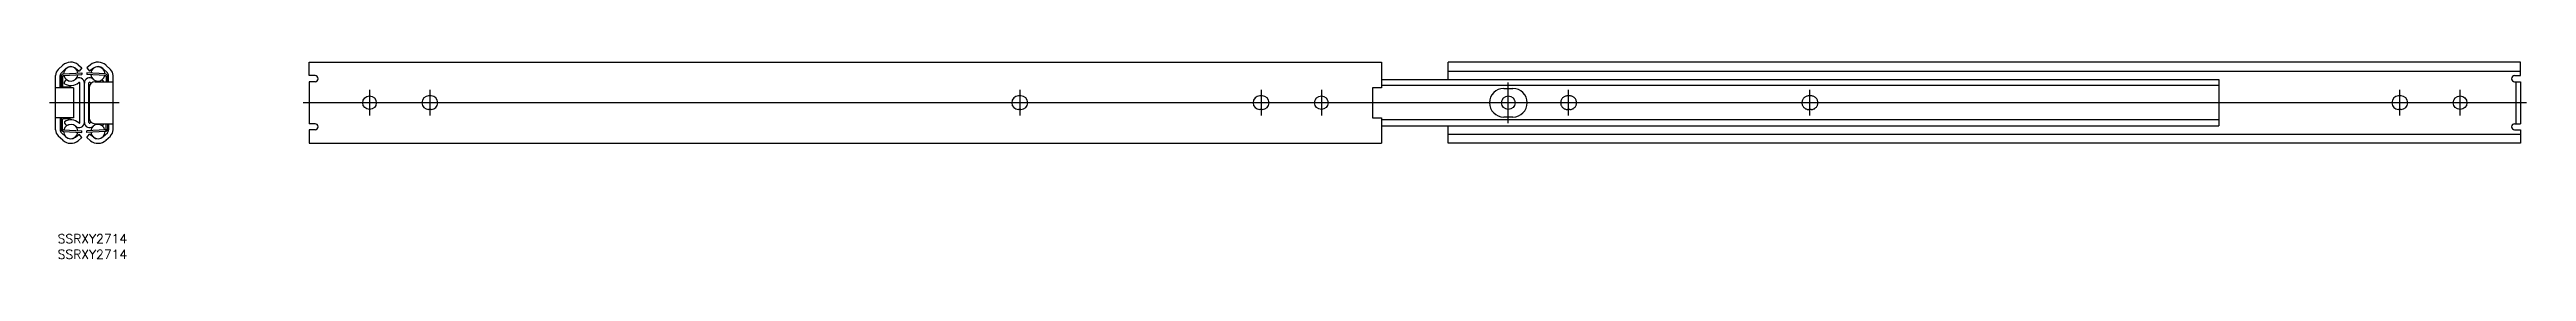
# Model space of a CAD drawing. Extents: x -2 to 819, y -52 to 13.
import ezdxf

# ---------------------------------------------------------------- set-up
doc = ezdxf.new("R2010")
doc.units = 0
doc.linetypes.add('CENTER', pattern=[50.8, 31.75, -6.35, 6.35, -6.35])
doc.linetypes.add('DASHED', pattern=[19.05, 12.7, -6.35])
doc.layers.get('0').update_dxf_attribs({"linetype": 'CONTINUOUS'})
doc.layers.add('CENTER', color=1, linetype='CENTER')
doc.styles.get("Standard").update_dxf_attribs({"font": 'txt.shx', "height": 3, "bigfont": 'bigfont.shx'})

# ---------------------------------------------------------------- blocks, each defined once
blk = doc.blocks.new('*U16')
at = {"color": 7, "linetype": 'CONTINUOUS'}
blk.add_text('SSRXY2714', height=3, dxfattribs=at).set_placement((0.71, -46.75))
blk = doc.blocks.new('*U17')
at = {"color": 7, "linetype": 'CONTINUOUS'}
blk.add_text('SSRXY2714', height=3, dxfattribs=at).set_placement((0.71, -51.94))

msp = doc.modelspace()

# ---------------------------------------------------------------- linework, layer by layer
at = {"color": 7, "linetype": 'CONTINUOUS'}
for p, q in [((0, -9), (0, 9)), ((2.38, 12.45), (0.9, 11.07)), ((1.5, 5), (1.5, 9)), ((1.85, 8.77), (1.85, 5.55)), ((3.4, 11.35), (1.92, 9.97)), ((2.35, 8.77), (2.35, 5.55)), ((2.61, 9.57), (8.73, 9.89)), ((2.63, 9.07), (8.75, 9.39)), ((6.57, 11.46), (7.82, 10.45)), ((7.51, 12.63), (8.76, 11.62)), ((8.76, 11.62), (7.82, 10.45)), ((8.73, 9.89), (8.75, 9.39)), ((11.59, 12.63), (10.34, 11.62)), ((10.34, 11.62), (11.28, 10.45)), ((10.37, 9.89), (10.35, 9.39)), ((16.47, 9.07), (10.35, 9.39)), ((16.49, 9.57), (10.37, 9.89)), ((12.53, 11.46), (11.28, 10.45)), ((15.7, 11.35), (17.18, 9.97)), ((16.72, 12.45), (18.2, 11.07)), ((16.75, 8.77), (16.75, 7)), ((17.25, 7), (17.25, 8.77)), ((17.6, 7), (17.6, 9)), ((19.1, -9), (19.1, 9)), ((84.11, 13.5), (439.71, 13.5)), ((84.11, 9), (84.11, 13.5)), ((86.04, 9), (84.11, 9)), ((439.71, 13.5), (439.71, 5)), ((817.31, 13.5), (461.71, 13.5)), ((461.71, 7.67), (461.71, 13.5)), ((461.71, 10.45), (817.31, 10.45)), ((815.38, 9), (817.31, 9)), ((817.31, 9), (817.31, 13.5)), ((6, 5), (0, 5)), ((2.65, 5.25), (4.55, 5.25)), ((2.95, 6.8), (3.62, 7.68)), ((2.95, 6.32), (2.95, 6.8)), ((6, 5), (6, -5)), ((8.05, -6.57), (8.05, 6.57)), ((9.55, -6.52), (9.55, 6.52)), ((9.55, -6.52), (9.55, 6.52)), ((11.05, -6.57), (11.05, 6.57)), ((11.1, 5), (11.1, -5)), ((13.1, 7), (19.1, 7)), ((16, 7), (15.48, 7.68)), ((86.04, 7), (84.11, 7)), ((84.11, 7), (84.11, -7)), ((124.51, 2.25), (123.71, 2.25)), ((320.11, 2.25), (319.31, 2.25)), ((400.11, 2.25), (399.31, 2.25)), ((436.71, 5), (436.71, -5)), ((439.71, 5), (436.71, 5)), ((439.71, 7.68), (717.31, 7.68)), ((717.31, 5.7), (439.71, 5.7)), ((480.21, 4.75), (483.21, 4.75)), ((717.31, 7.68), (717.31, -7.68)), ((777.71, 2.25), (776.91, 2.25)), ((815.38, 7), (817.31, 7)), ((815.76, 7), (815.76, -7)), ((817.31, 7), (817.31, -7)), ((6, -5), (0, -5)), ((1.5, -5), (1.5, -9)), ((1.85, -8.77), (1.85, -5.55)), ((2.35, -8.77), (2.35, -5.55)), ((2.65, -5.25), (4.55, -5.25)), ((2.95, -6.32), (2.95, -6.8)), ((2.95, -6.8), (3.62, -7.68)), ((13.1, -7), (19.1, -7)), ((16, -7), (15.48, -7.68)), ((16.75, -8.77), (16.75, -7)), ((17.25, -7), (17.25, -8.77)), ((17.6, -7), (17.6, -9)), ((86.04, -7), (84.11, -7)), ((124.51, -2.25), (123.71, -2.25)), ((320.11, -2.25), (319.31, -2.25)), ((400.11, -2.25), (399.31, -2.25)), ((436.71, -5), (439.71, -5)), ((439.71, -5), (439.71, -13.5)), ((717.31, -5.7), (439.71, -5.7)), ((439.71, -7.68), (717.31, -7.68)), ((461.71, -13.5), (461.71, -7.67)), ((483.21, -4.75), (480.21, -4.75)), ((777.71, -2.25), (776.91, -2.25)), ((815.38, -7), (817.31, -7)), ((2.38, -12.45), (0.9, -11.07)), ((3.4, -11.35), (1.92, -9.97)), ((2.61, -9.57), (8.73, -9.89)), ((2.63, -9.07), (8.75, -9.39)), ((6.57, -11.46), (7.82, -10.45)), ((7.51, -12.63), (8.76, -11.62)), ((8.76, -11.62), (7.82, -10.45)), ((8.73, -9.89), (8.75, -9.39)), ((10.34, -11.62), (11.28, -10.45)), ((11.59, -12.63), (10.34, -11.62)), ((16.47, -9.07), (10.35, -9.39)), ((10.37, -9.89), (10.35, -9.39)), ((16.49, -9.57), (10.37, -9.89)), ((12.53, -11.46), (11.28, -10.45)), ((15.7, -11.35), (17.18, -9.97)), ((16.72, -12.45), (18.2, -11.07)), ((86.04, -9), (84.11, -9)), ((84.11, -9), (84.11, -13.5)), ((84.11, -13.5), (439.71, -13.5)), ((461.71, -10.45), (817.31, -10.45)), ((817.31, -13.5), (461.71, -13.5)), ((815.38, -9), (817.31, -9)), ((817.31, -9), (817.31, -13.5))]:
    msp.add_line(p, q, dxfattribs=at)
at = {"color": 3, "linetype": 'DASHED'}
for p, q in [((502.11, 2.25), (501.31, 2.25)), ((582.11, 2.25), (581.31, 2.25)), ((502.11, -2.25), (501.31, -2.25)), ((582.11, -2.25), (581.31, -2.25))]:
    msp.add_line(p, q, dxfattribs=at)
at = {"color": 7, "linetype": 'CONTINUOUS'}
for centre in [(104.11, 0), (419.71, 0), (481.71, 0), (797.31, 0)]:
    msp.add_circle(centre, 2.25, dxfattribs=at)
for centre, radius, start, end in [((2.82, 9), 2.82, 132.99993, 180), ((2.82, 9), 1.32, 133.1022, 180), ((2.65, 8.77), 0.8, 93, 180), ((2.65, 8.77), 0.3, 93, 180), ((5.05, 9.58), 3.92, 51.00021, 132.99973), ((5.05, 9.58), 2.38, 5.81017, 180.18984), ((5.05, 9.58), 2.38, 192.26824, 353.73175), ((5.05, 9.58), 2.42, 51.00021, 132.99973), ((7.82, 6.56), 1.73, 358.95297, 133.03074), ((11.28, 6.56), 1.73, 46.96926, 181.04703), ((14.05, 9.58), 3.92, 47.00027, 128.99979), ((14.05, 9.58), 2.38, 359.81016, 174.18983), ((14.05, 9.58), 2.38, 186.26825, 347.73176), ((14.05, 9.58), 2.42, 47.00027, 128.99979), ((16.45, 8.77), 0.3, 0, 87), ((16.45, 8.77), 0.8, 0, 87), ((16.28, 9), 1.32, 0, 46.8978), ((16.28, 9), 2.82, 0, 47.00007), ((86.04, 8), 1, 270, 90), ((815.38, 8), 1, 90, 270), ((2.65, 5.55), 0.8, 180, 223.47743), ((2.65, 5.55), 0.3, 180, 270.00983), ((5.05, 9.58), 3.88, 237.28536, 312.59898), ((5.05, 9.58), 2.38, 233.00002, 312.09324), ((4.55, 4.45), 0.8, 43.35556, 90.00983), ((7.82, 6.56), 0.226, 2.85201, 130.57053), ((11.28, 6.56), 0.226, 49.42947, 177.14799), ((13.1, 5), 2, 90, 180), ((14.05, 9.58), 3.88, 227.40102, 233.4607), ((14.05, 9.58), 2.38, 227.90676, 306.99998), ((123.71, 0), 2.25, 90, 270), ((124.51, 0), 2.25, 270, 90), ((319.31, 0), 2.25, 90, 270), ((320.11, 0), 2.25, 270, 90), ((399.31, 0), 2.25, 90, 270), ((400.11, 0), 2.25, 270, 90), ((480.21, 0), 4.75, 90, 270), ((483.21, 0), 4.75, 270, 90), ((776.91, 0), 2.25, 90, 270), ((777.71, 0), 2.25, 270, 90), ((2.65, -5.55), 0.8, 136.52257, 180), ((2.65, -5.55), 0.3, 89.99017, 180), ((5.05, -9.58), 2.38, 6.26825, 167.73176), ((5.05, -9.58), 3.88, 47.40102, 122.71464), ((5.05, -9.58), 2.38, 47.90676, 126.99998), ((4.55, -4.45), 0.8, 269.99017, 316.64444), ((7.82, -6.56), 1.73, 226.96926, 1.04703), ((7.82, -6.56), 0.226, 229.42947, 357.14799), ((11.28, -6.56), 1.73, 178.95297, 313.03074), ((11.28, -6.56), 0.226, 182.85201, 310.57053), ((13.1, -5), 2, 180, 270), ((14.05, -9.58), 3.88, 126.5393, 132.59898), ((14.05, -9.58), 2.38, 12.26824, 173.73175), ((14.05, -9.58), 2.38, 53.00002, 132.09324), ((86.04, -8), 1, 270, 90), ((815.38, -8), 1, 90, 270), ((2.82, -9), 2.82, 180, 227.00007), ((2.82, -9), 1.32, 180, 226.8978), ((2.65, -8.77), 0.8, 180, 267), ((2.65, -8.77), 0.3, 180, 267), ((5.05, -9.58), 3.92, 227.00027, 308.99979), ((5.05, -9.58), 2.38, 179.81016, 354.18983), ((5.05, -9.58), 2.42, 227.00027, 308.99979), ((14.05, -9.58), 3.92, 231.00021, 312.99973), ((14.05, -9.58), 2.38, 185.81017, 0.18984), ((14.05, -9.58), 2.42, 231.00021, 312.99973), ((16.45, -8.77), 0.3, 273, 0), ((16.45, -8.77), 0.8, 273, 0), ((16.28, -9), 1.32, 313.1022, 0), ((16.28, -9), 2.82, 312.99993, 0)]:
    msp.add_arc(centre, radius, start, end, dxfattribs=at)
at = {"color": 3, "linetype": 'DASHED'}
for centre, start, end in [((501.31, 0), 90, 270), ((502.11, 0), 270, 90), ((581.31, 0), 90, 270), ((582.11, 0), 270, 90)]:
    msp.add_arc(centre, 2.25, start, end, dxfattribs=at)
at = {"layer": 'CENTER', "color": 1, "linetype": 'CENTER'}
for p, q in [((21.1, 0), (-2, 0)), ((104.11, 4.25), (104.11, -4.25)), ((124.11, 4.25), (124.11, -4.25)), ((319.71, 4.25), (319.71, -4.25)), ((399.71, 4.25), (399.71, -4.25)), ((419.71, 4.25), (419.71, -4.25)), ((419.71, 2.25), (419.71, -2.25)), ((481.71, -6.75), (481.71, 6.75)), ((501.71, -4.25), (501.71, 4.25)), ((581.71, -4.25), (581.71, 4.25)), ((777.31, -4.25), (777.31, 4.25)), ((797.31, -4.25), (797.31, 4.25))]:
    msp.add_line(p, q, dxfattribs=at)
at = {"layer": 'CENTER', "color": 1, "linetype": 'CONTINUOUS'}
msp.add_line((819.31, 0), (82.11, 0), dxfattribs=at)

# ---------------------------------------------------------------- block references
at = {"color": 7, "linetype": 'CONTINUOUS'}
for name in ['*U16', '*U17']:
    msp.add_blockref(name, (0, 0), dxfattribs=at)

doc.saveas('drawing.dxf')
